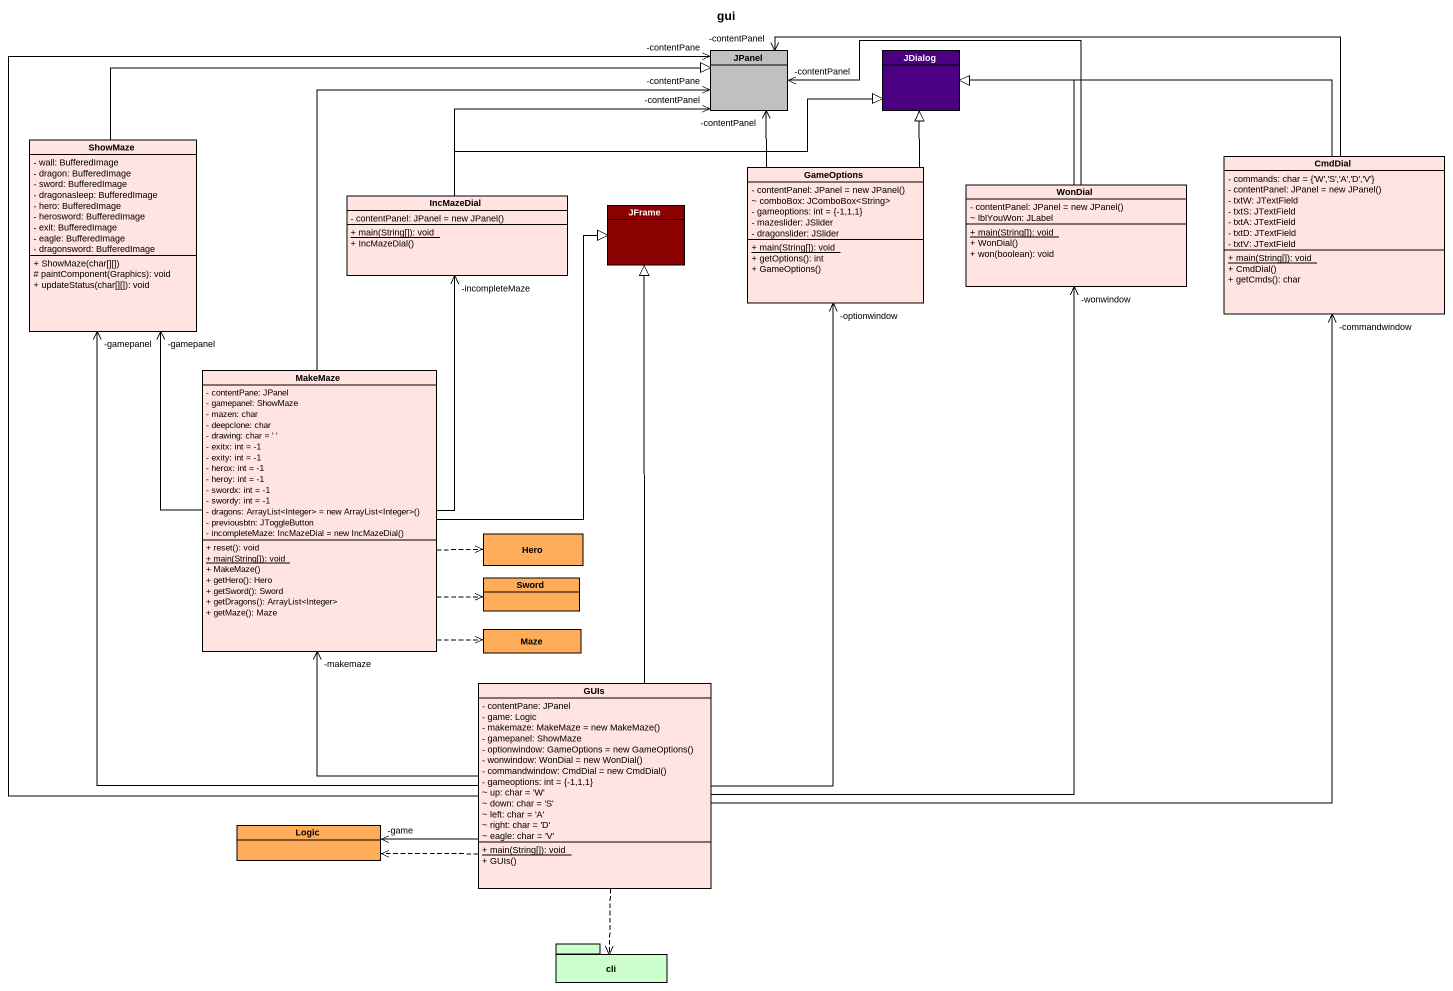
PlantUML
@startuml
title gui
hide circle
hide empty members
skinparam classAttributeIconSize 0
class JPanel #C0C0C0
class JDialog #4B0082
class ShowMaze #FFE4E1 {
  - wall: BufferedImage
  - dragon: BufferedImage
  - sword: BufferedImage
  - dragonasleep: BufferedImage
  - hero: BufferedImage
  - herosword: BufferedImage
  - exit: BufferedImage
  - eagle: BufferedImage
  - dragonsword: BufferedImage
  + ShowMaze(char[][])
  # paintComponent(Graphics): void
  + updateStatus(char[][]): void
}
class CmdDial #FFE4E1 {
  - commands: char = {'W','S','A','D','V'}
  {field} - contentPanel: JPanel = new JPanel()
  - txtW: JTextField
  - txtS: JTextField
  - txtA: JTextField
  - txtD: JTextField
  - txtV: JTextField
  {static} + main(String[]): void
  + CmdDial()
  + getCmds(): char
}
class IncMazeDial #FFE4E1 {
  {field} - contentPanel: JPanel = new JPanel()
  {static} + main(String[]): void
  + IncMazeDial()
}
class GameOptions #FFE4E1 {
  {field} - contentPanel: JPanel = new JPanel()
  ~ comboBox: JComboBox<String>
  - gameoptions: int = {-1,1,1}
  - mazeslider: JSlider
  - dragonslider: JSlider
  {static} + main(String[]): void
  + getOptions(): int
  + GameOptions()
}
class WonDial #FFE4E1 {
  {field} - contentPanel: JPanel = new JPanel()
  ~ lblYouWon: JLabel
  {static} + main(String[]): void
  + WonDial()
  + won(boolean): void
}
class JFrame #8B0000
class MakeMaze #FFE4E1 {
  - contentPane: JPanel
  - gamepanel: ShowMaze
  - mazen: char
  - deepclone: char
  - drawing: char = ' '
  - exitx: int = -1
  - exity: int = -1
  - herox: int = -1
  - heroy: int = -1
  - swordx: int = -1
  - swordy: int = -1
  {field} - dragons: ArrayList<Integer> = new ArrayList<Integer>()
  - previousbtn: JToggleButton
  {field} - incompleteMaze: IncMazeDial = new IncMazeDial()
  + reset(): void
  {static} + main(String[]): void
  + MakeMaze()
  + getHero(): Hero
  + getSword(): Sword
  + getDragons(): ArrayList<Integer>
  + getMaze(): Maze
}
class Hero #FFAD5B
class Sword #FFAD5B
class Maze #FFAD5B
class GUIs #FFE4E1 {
  - contentPane: JPanel
  - game: Logic
  {field} - makemaze: MakeMaze = new MakeMaze()
  - gamepanel: ShowMaze
  {field} - optionwindow: GameOptions = new GameOptions()
  {field} - wonwindow: WonDial = new WonDial()
  {field} - commandwindow: CmdDial = new CmdDial()
  - gameoptions: int = {-1,1,1}
  ~ up: char = 'W'
  ~ down: char = 'S'
  ~ left: char = 'A'
  ~ right: char = 'D'
  ~ eagle: char = 'V'
  {static} + main(String[]): void
  + GUIs()
}
class Logic #FFAD5B
package cli #CCFFCC {
}
ShowMaze -right-|> JPanel
CmdDial -left-> "-contentPanel" JPanel
CmdDial -left-|> JDialog
IncMazeDial -right-> "-contentPanel" JPanel
IncMazeDial -right-|> JDialog
GameOptions -up-> "-contentPanel" JPanel
GameOptions -up-|> JDialog
WonDial -left-> "-contentPanel" JPanel
WonDial -up-|> JDialog
MakeMaze -up-> "-contentPane" JPanel
MakeMaze -up-> "-gamepanel" ShowMaze
MakeMaze -up-> "-incompleteMaze" IncMazeDial
MakeMaze -up-|> JFrame
MakeMaze .right.> Hero
MakeMaze .right.> Sword
MakeMaze ..> Maze
GUIs -up-> "-contentPane" JPanel
GUIs -up-> "-gamepanel" ShowMaze
GUIs -up-> "-commandwindow" CmdDial
GUIs -up-> "-optionwindow" GameOptions
GUIs -up-> "-wonwindow" WonDial
GUIs -up-|> JFrame
GUIs -up-> "-makemaze" MakeMaze
GUIs -left-> "-game" Logic
GUIs .left.> Logic
GUIs ..> cli
@enduml
